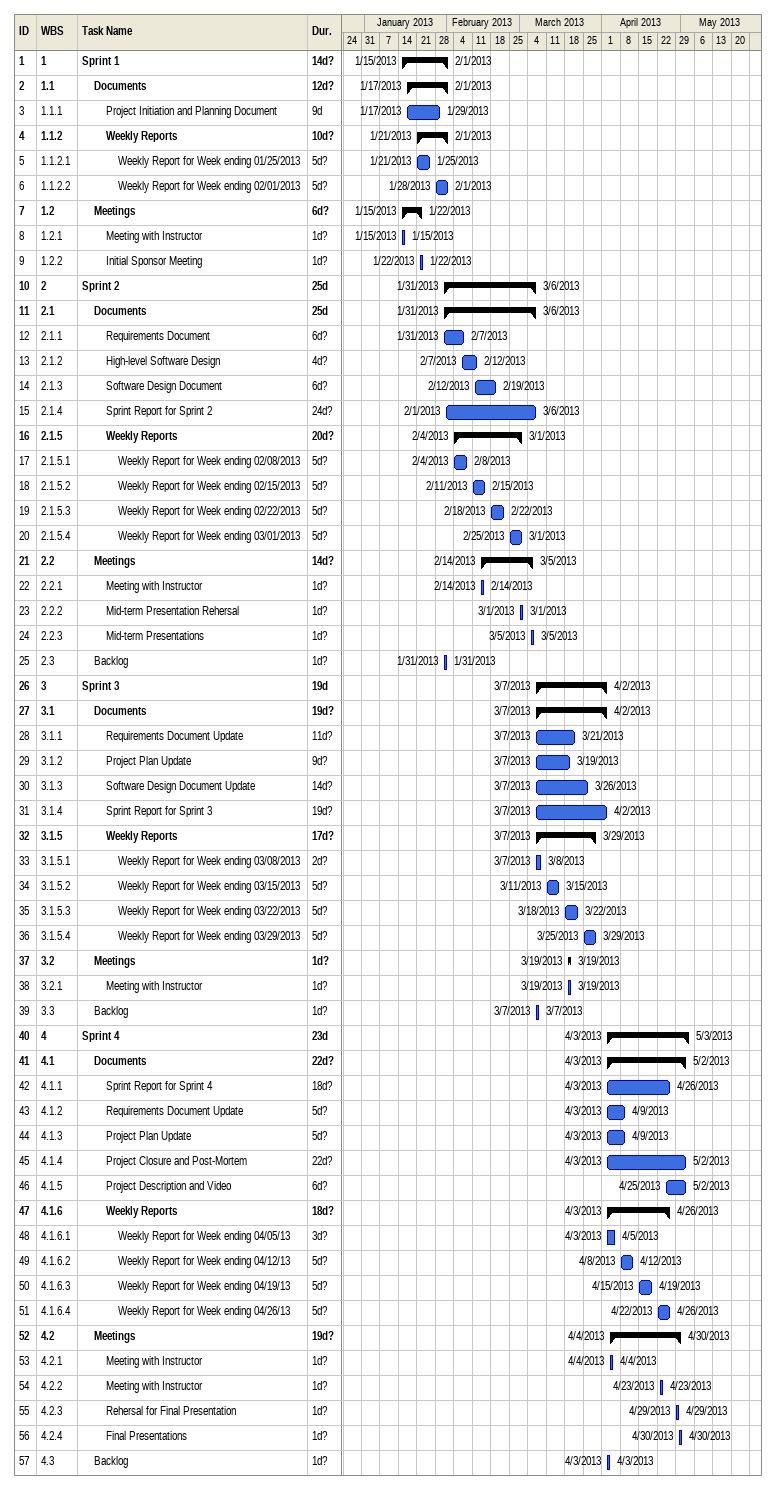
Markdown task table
| ID | WBS | Task | Duration | Start | Finish |
|---|---|---|---|---|---|
| 1 | 1 | **Sprint 1** | 14d? | 2013-01-15 | 2013-02-01 |
| 2 | 1.1 | **Documents** | 12d? | 2013-01-17 | 2013-02-01 |
| 3 | 1.1.1 | Project Initiation and Planning Document | 9d | 2013-01-17 | 2013-01-29 |
| 4 | 1.1.2 | **Weekly Reports** | 10d? | 2013-01-21 | 2013-02-01 |
| 5 | 1.1.2.1 | Weekly Report for Week ending 01/25/2013 | 5d? | 2013-01-21 | 2013-01-25 |
| 6 | 1.1.2.2 | Weekly Report for Week ending 02/01/2013 | 5d? | 2013-01-28 | 2013-02-01 |
| 7 | 1.2 | **Meetings** | 6d? | 2013-01-15 | 2013-01-22 |
| 8 | 1.2.1 | Meeting with Instructor | 1d? | 2013-01-15 | 2013-01-15 |
| 9 | 1.2.2 | Initial Sponsor Meeting | 1d? | 2013-01-22 | 2013-01-22 |
| 10 | 2 | **Sprint 2** | 25d | 2013-01-31 | 2013-03-06 |
| 11 | 2.1 | **Documents** | 25d | 2013-01-31 | 2013-03-06 |
| 12 | 2.1.1 | Requirements Document | 6d? | 2013-01-31 | 2013-02-07 |
| 13 | 2.1.2 | High-level Software Design | 4d? | 2013-02-07 | 2013-02-12 |
| 14 | 2.1.3 | Software Design Document | 6d? | 2013-02-12 | 2013-02-19 |
| 15 | 2.1.4 | Sprint Report for Sprint 2 | 24d? | 2013-02-01 | 2013-03-06 |
| 16 | 2.1.5 | **Weekly Reports** | 20d? | 2013-02-04 | 2013-03-01 |
| 17 | 2.1.5.1 | Weekly Report for Week ending 02/08/2013 | 5d? | 2013-02-04 | 2013-02-08 |
| 18 | 2.1.5.2 | Weekly Report for Week ending 02/15/2013 | 5d? | 2013-02-11 | 2013-02-15 |
| 19 | 2.1.5.3 | Weekly Report for Week ending 02/22/2013 | 5d? | 2013-02-18 | 2013-02-22 |
| 20 | 2.1.5.4 | Weekly Report for Week ending 03/01/2013 | 5d? | 2013-02-25 | 2013-03-01 |
| 21 | 2.2 | **Meetings** | 14d? | 2013-02-14 | 2013-03-05 |
| 22 | 2.2.1 | Meeting with Instructor | 1d? | 2013-02-14 | 2013-02-14 |
| 23 | 2.2.2 | Mid-term Presentation Rehersal | 1d? | 2013-03-01 | 2013-03-01 |
| 24 | 2.2.3 | Mid-term Presentations | 1d? | 2013-03-05 | 2013-03-05 |
| 25 | 2.3 | Backlog | 1d? | 2013-01-31 | 2013-01-31 |
| 26 | 3 | **Sprint 3** | 19d | 2013-03-07 | 2013-04-02 |
| 27 | 3.1 | **Documents** | 19d? | 2013-03-07 | 2013-04-02 |
| 28 | 3.1.1 | Requirements Document Update | 11d? | 2013-03-07 | 2013-03-21 |
| 29 | 3.1.2 | Project Plan Update | 9d? | 2013-03-07 | 2013-03-19 |
| 30 | 3.1.3 | Software Design Document Update | 14d? | 2013-03-07 | 2013-03-26 |
| 31 | 3.1.4 | Sprint Report for Sprint 3 | 19d? | 2013-03-07 | 2013-04-02 |
| 32 | 3.1.5 | **Weekly Reports** | 17d? | 2013-03-07 | 2013-03-29 |
| 33 | 3.1.5.1 | Weekly Report for Week ending 03/08/2013 | 2d? | 2013-03-07 | 2013-03-08 |
| 34 | 3.1.5.2 | Weekly Report for Week ending 03/15/2013 | 5d? | 2013-03-11 | 2013-03-15 |
| 35 | 3.1.5.3 | Weekly Report for Week ending 03/22/2013 | 5d? | 2013-03-18 | 2013-03-22 |
| 36 | 3.1.5.4 | Weekly Report for Week ending 03/29/2013 | 5d? | 2013-03-25 | 2013-03-29 |
| 37 | 3.2 | **Meetings** | 1d? | 2013-03-19 | 2013-03-19 |
| 38 | 3.2.1 | Meeting with Instructor | 1d? | 2013-03-19 | 2013-03-19 |
| 39 | 3.3 | Backlog | 1d? | 2013-03-07 | 2013-03-07 |
| 40 | 4 | **Sprint 4** | 23d | 2013-04-03 | 2013-05-03 |
| 41 | 4.1 | **Documents** | 22d? | 2013-04-03 | 2013-05-02 |
| 42 | 4.1.1 | Sprint Report for Sprint 4 | 18d? | 2013-04-03 | 2013-04-26 |
| 43 | 4.1.2 | Requirements Document Update | 5d? | 2013-04-03 | 2013-04-09 |
| 44 | 4.1.3 | Project Plan Update | 5d? | 2013-04-03 | 2013-04-09 |
| 45 | 4.1.4 | Project Closure and Post-Mortem | 22d? | 2013-04-03 | 2013-05-02 |
| 46 | 4.1.5 | Project Description and Video | 6d? | 2013-04-25 | 2013-05-02 |
| 47 | 4.1.6 | **Weekly Reports** | 18d? | 2013-04-03 | 2013-04-26 |
| 48 | 4.1.6.1 | Weekly Report for Week ending 04/05/13 | 3d? | 2013-04-03 | 2013-04-05 |
| 49 | 4.1.6.2 | Weekly Report for Week ending 04/12/13 | 5d? | 2013-04-08 | 2013-04-12 |
| 50 | 4.1.6.3 | Weekly Report for Week ending 04/19/13 | 5d? | 2013-04-15 | 2013-04-19 |
| 51 | 4.1.6.4 | Weekly Report for Week ending 04/26/13 | 5d? | 2013-04-22 | 2013-04-26 |
| 52 | 4.2 | **Meetings** | 19d? | 2013-04-04 | 2013-04-30 |
| 53 | 4.2.1 | Meeting with Instructor | 1d? | 2013-04-04 | 2013-04-04 |
| 54 | 4.2.2 | Meeting with Instructor | 1d? | 2013-04-23 | 2013-04-23 |
| 55 | 4.2.3 | Rehersal for Final Presentation | 1d? | 2013-04-29 | 2013-04-29 |
| 56 | 4.2.4 | Final Presentations | 1d? | 2013-04-30 | 2013-04-30 |
| 57 | 4.3 | Backlog | 1d? | 2013-04-03 | 2013-04-03 |
